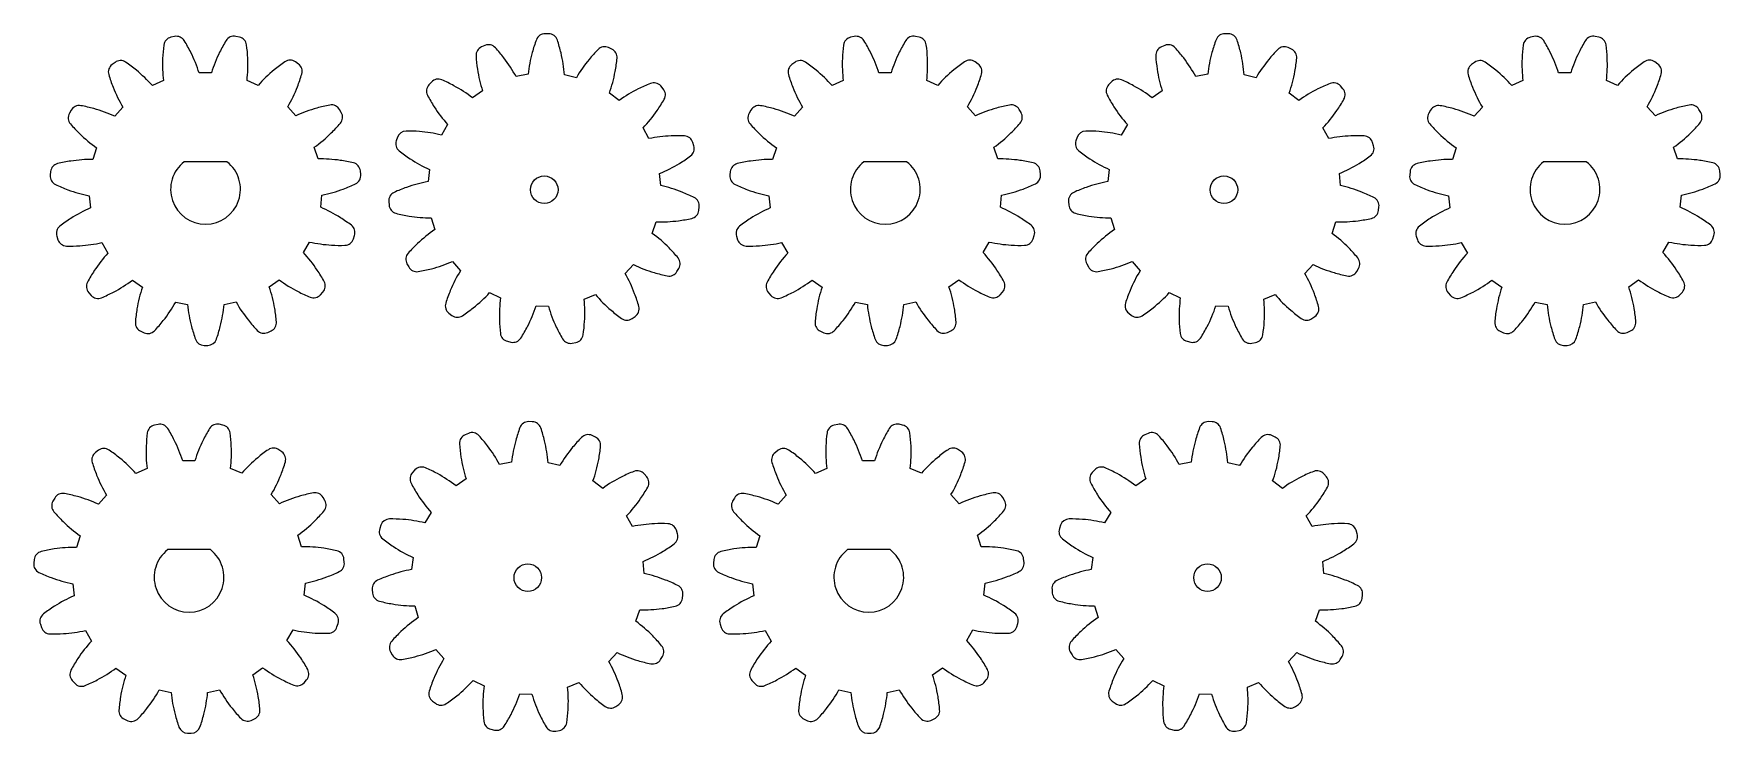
# Model space of a CAD drawing. Header units: millimetres. Extents: x 0 to 634, y 0 to 463.
# Drawn here: x 459 to 550.8, y 261.3 to 299.4 of the extents above; entities that cross this region are included whole.
import ezdxf

# ---------------------------------------------------------------- set-up
doc = ezdxf.new("R2010")
doc.units = ezdxf.units.MM
doc.header["$MEASUREMENT"] = 0
doc.layers.get('0').update_dxf_attribs({"linetype": 'CONTINUOUS', "lineweight": 0})

msp = doc.modelspace()

# ---------------------------------------------------------------- linework, layer by layer
for p, q in [((469.50814, 292.40311), (467.18732, 292.40311)), ((506.50814, 292.40311), (504.18732, 292.40311)), ((543.50814, 292.40311), (541.18732, 292.40311)), ((468.61202, 271.29268), (466.2912, 271.29268)), ((505.61202, 271.29268), (503.2912, 271.29268))]:
    msp.add_line(p, q)
for points in [[(491.89917, 296.36508, 0.04019967), (490.86147, 295.7388), (490.33118, 296.1383, 0.04019967), (490.64684, 297.30851, 0.021882), (490.74802, 298.02975, 0.31763085), (490.46155, 298.53067), (490.28089, 298.61488, 0.31763085), (489.71306, 298.51219, 0.021882), (489.22573, 297.97095, 0.04019967), (488.53247, 296.97675), (487.88553, 297.12602, 0.04019967), (487.69794, 298.32345, 0.021882), (487.49701, 299.02349, 0.31763085), (487.03157, 299.36459), (486.83228, 299.36804, 0.31763085), (486.3553, 299.04327, 0.021882), (486.13025, 298.35061, 0.04019967), (485.9013, 297.16038), (485.24959, 297.03361, 0.04019967), (484.59117, 298.05122, 0.021882), (484.12288, 298.60902, 0.31763085), (483.55894, 298.73131), (483.37548, 298.6534, 0.31763085), (483.07183, 298.16271, 0.021882), (483.14797, 297.43839, 0.04019967), (483.42292, 296.25795), (482.87911, 295.87706, 0.04019967), (481.86372, 296.53889, 0.021882), (481.20904, 296.85799, 0.31763085), (480.64412, 296.74033), (480.5082, 296.59454, 0.31763085), (480.43039, 296.02277, 0.021882), (480.79455, 295.39204, 0.04019967), (481.52586, 294.42548), (481.18399, 293.85634, 0.04019967), (479.98719, 294.04795, 0.021882), (479.25932, 294.07318, 0.31763085), (478.79109, 293.73592), (478.72623, 293.54745, 0.31763085), (478.88771, 292.99346, 0.021882), (479.47692, 292.56538, 0.04019967), (480.53814, 291.97984), (480.45732, 291.32085, 0.04019967), (479.28605, 291.00912, 0.021882), (478.61085, 290.73611, 0.31763085), (478.32028, 290.23757), (478.33767, 290.039, 0.31763085), (478.71052, 289.59859, 0.021882), (479.42291, 289.44717, 0.04019967), (480.63055, 289.34389), (480.82475, 288.709, 0.04019967), (479.88153, 287.94782, 0.021882), (479.37575, 287.42379, 0.31763085), (479.31307, 286.85016), (479.40973, 286.67584, 0.31763085), (479.92948, 286.42515, 0.021882), (480.64187, 286.57658, 0.04019967), (481.7871, 286.97342), (482.22275, 286.4724, 0.04019967), (481.67068, 285.39339, 0.021882), (481.42176, 284.70894, 0.31763085), (481.59782, 284.15941), (481.75702, 284.03948, 0.31763085), (482.3338, 284.02186, 0.021882), (482.92301, 284.44996, 0.04019967), (483.80782, 285.2783), (484.40959, 284.99779, 0.04019967), (484.34412, 283.78751, 0.021882), (484.39511, 283.061, 0.31763085), (484.77947, 282.63059), (484.97369, 282.58577, 0.31763085), (485.50776, 282.80428, 0.021882), (485.87191, 283.43501, 0.04019967), (486.34331, 284.55162), (487.00715, 284.54013, 0.04019967), (487.4396, 283.40786, 0.021882), (487.78169, 282.76489, 0.31763085), (488.30787, 282.52803), (488.50353, 282.56609, 0.31763085), (488.90256, 282.98293, 0.021882), (488.97868, 283.70724, 0.04019967), (488.95516, 284.91906), (489.56628, 285.17856, 0.04019967), (490.42188, 284.32008, 0.021882), (490.99591, 283.87183, 0.31763085), (491.57295, 283.86947), (491.73621, 283.98381, 0.31763085), (491.9312, 284.52692, 0.021882), (491.70613, 285.21957, 0.04019967), (491.19176, 286.31706), (491.64449, 286.80269, 0.04019967), (492.7753, 286.36643, 0.021882), (493.48202, 286.19042, 0.31763085), (494.01013, 286.42296), (494.11277, 286.59382, 0.31763085), (494.07, 287.16928, 0.021882), (493.58266, 287.71051, 0.04019967), (492.66637, 288.5039), (492.88244, 289.13169, 0.04019967), (494.09293, 289.19309, 0.021882), (494.81014, 289.31974, 0.31763085), (495.19801, 289.74698), (495.22228, 289.94482, 0.31763085), (494.94915, 290.45313, 0.021882), (494.2838, 290.74935, 0.04019967), (493.12403, 291.10146), (493.06608, 291.76286, 0.04019967), (494.14694, 292.31129, 0.021882), (494.75062, 292.71871, 0.31763085), (494.93119, 293.26678), (494.87289, 293.45738, 0.31763085), (494.41662, 293.81066, 0.021882), (493.68832, 293.81065, 0.04019967), (492.4856, 293.66059), (492.16364, 294.24124, 0.04019967), (492.92799, 295.18188, 0.021882), (493.31377, 295.79962, 0.31763085), (493.25581, 296.37375), (493.12502, 296.52416, 0.31763085), (492.56451, 296.66131, 0.021882)], [(528.89917, 296.36508, 0.04019967), (527.86147, 295.7388), (527.33118, 296.1383, 0.04019967), (527.64684, 297.30851, 0.021882), (527.74802, 298.02975, 0.31763085), (527.46155, 298.53067), (527.28089, 298.61488, 0.31763085), (526.71306, 298.51219, 0.021882), (526.22573, 297.97095, 0.04019967), (525.53247, 296.97675), (524.88553, 297.12602, 0.04019967), (524.69794, 298.32345, 0.021882), (524.49701, 299.02349, 0.31763085), (524.03157, 299.36459), (523.83228, 299.36804, 0.31763085), (523.3553, 299.04327, 0.021882), (523.13025, 298.35061, 0.04019967), (522.9013, 297.16038), (522.24959, 297.03361, 0.04019967), (521.59117, 298.05122, 0.021882), (521.12288, 298.60902, 0.31763085), (520.55894, 298.73131), (520.37548, 298.6534, 0.31763085), (520.07183, 298.16271, 0.021882), (520.14797, 297.43839, 0.04019967), (520.42292, 296.25795), (519.87911, 295.87706, 0.04019967), (518.86372, 296.53889, 0.021882), (518.20904, 296.85799, 0.31763085), (517.64412, 296.74033), (517.5082, 296.59454, 0.31763085), (517.43039, 296.02277, 0.021882), (517.79455, 295.39204, 0.04019967), (518.52586, 294.42548), (518.18399, 293.85634, 0.04019967), (516.98719, 294.04795, 0.021882), (516.25932, 294.07318, 0.31763085), (515.79109, 293.73592), (515.72623, 293.54745, 0.31763085), (515.88771, 292.99346, 0.021882), (516.47692, 292.56538, 0.04019967), (517.53814, 291.97984), (517.45732, 291.32085, 0.04019967), (516.28605, 291.00912, 0.021882), (515.61085, 290.73611, 0.31763085), (515.32028, 290.23757), (515.33767, 290.039, 0.31763085), (515.71052, 289.59859, 0.021882), (516.42291, 289.44717, 0.04019967), (517.63055, 289.34389), (517.82475, 288.709, 0.04019967), (516.88153, 287.94782, 0.021882), (516.37575, 287.42379, 0.31763085), (516.31307, 286.85016), (516.40973, 286.67584, 0.31763085), (516.92948, 286.42515, 0.021882), (517.64187, 286.57658, 0.04019967), (518.7871, 286.97342), (519.22275, 286.4724, 0.04019967), (518.67068, 285.39339, 0.021882), (518.42176, 284.70894, 0.31763085), (518.59782, 284.15941), (518.75702, 284.03948, 0.31763085), (519.3338, 284.02186, 0.021882), (519.92301, 284.44996, 0.04019967), (520.80782, 285.2783), (521.40959, 284.99779, 0.04019967), (521.34412, 283.78751, 0.021882), (521.39511, 283.061, 0.31763085), (521.77947, 282.63059), (521.97369, 282.58577, 0.31763085), (522.50776, 282.80428, 0.021882), (522.87191, 283.43501, 0.04019967), (523.34331, 284.55162), (524.00715, 284.54013, 0.04019967), (524.4396, 283.40786, 0.021882), (524.78169, 282.76489, 0.31763085), (525.30787, 282.52803), (525.50353, 282.56609, 0.31763085), (525.90256, 282.98293, 0.021882), (525.97868, 283.70724, 0.04019967), (525.95516, 284.91906), (526.56628, 285.17856, 0.04019967), (527.42188, 284.32008, 0.021882), (527.99591, 283.87183, 0.31763085), (528.57295, 283.86947), (528.73621, 283.98381, 0.31763085), (528.9312, 284.52692, 0.021882), (528.70613, 285.21957, 0.04019967), (528.19176, 286.31706), (528.64449, 286.80269, 0.04019967), (529.7753, 286.36643, 0.021882), (530.48202, 286.19042, 0.31763085), (531.01013, 286.42296), (531.11277, 286.59382, 0.31763085), (531.07, 287.16928, 0.021882), (530.58266, 287.71051, 0.04019967), (529.66637, 288.5039), (529.88244, 289.13169, 0.04019967), (531.09293, 289.19309, 0.021882), (531.81014, 289.31974, 0.31763085), (532.19801, 289.74698), (532.22228, 289.94482, 0.31763085), (531.94915, 290.45313, 0.021882), (531.2838, 290.74935, 0.04019967), (530.12403, 291.10146), (530.06608, 291.76286, 0.04019967), (531.14694, 292.31129, 0.021882), (531.75062, 292.71871, 0.31763085), (531.93119, 293.26678), (531.87289, 293.45738, 0.31763085), (531.41662, 293.81066, 0.021882), (530.68832, 293.81065, 0.04019967), (529.4856, 293.66059), (529.16364, 294.24124, 0.04019967), (529.92799, 295.18188, 0.021882), (530.31377, 295.79962, 0.31763085), (530.25581, 296.37375), (530.12502, 296.52416, 0.31763085), (529.56451, 296.66131, 0.021882)], [(461.50405, 287.8304, 0.04019967), (462.70354, 288.00436), (463.037, 287.43024, 0.04019967), (462.29153, 286.47456, 0.021882), (461.91811, 285.84927, 0.31763085), (461.98749, 285.27641), (462.12125, 285.12863, 0.31763085), (462.68437, 285.00266, 0.021882), (463.34368, 285.31208, 0.04019967), (464.36871, 285.95889), (464.90686, 285.57003, 0.04019967), (464.61454, 284.39376, 0.021882), (464.52774, 283.67065, 0.31763085), (464.82413, 283.17553), (465.00643, 283.09493, 0.31763085), (465.5721, 283.2089, 0.021882), (466.04856, 283.75974, 0.04019967), (466.72189, 284.76754), (467.37167, 284.63118, 0.04019967), (467.58306, 283.43771, 0.021882), (467.79789, 282.74181, 0.31763085), (468.27002, 282.41005), (468.46935, 282.41057, 0.31763085), (468.93976, 282.74476, 0.021882), (469.15098, 283.44177, 0.04019967), (469.3562, 284.63631), (470.00526, 284.77603, 0.04019967), (470.6838, 283.77173, 0.021882), (471.1631, 283.22336, 0.31763085), (471.72936, 283.11232), (471.91124, 283.19386, 0.31763085), (472.20506, 283.69051, 0.021882), (472.11452, 284.41316, 0.04019967), (471.81612, 285.5879), (472.35225, 285.97954, 0.04019967), (473.38061, 285.33804, 0.021882), (474.04151, 285.03204, 0.31763085), (474.60398, 285.16092), (474.73697, 285.30939, 0.31763085), (474.80338, 285.8826, 0.021882), (474.42674, 286.50595, 0.04019967), (473.67634, 287.45776), (474.00681, 288.0336, 0.04019967), (475.20719, 287.86584, 0.021882), (475.93542, 287.8551, 0.31763085), (476.39684, 288.20161), (476.45794, 288.39134, 0.31763085), (476.28547, 288.94201, 0.021882), (475.68785, 289.35827, 0.04019967), (474.61518, 289.92258), (474.68288, 290.58305, 0.04019967), (475.84771, 290.91803, 0.021882), (476.51734, 291.20442, 0.31763085), (476.79793, 291.70865), (476.77658, 291.90683, 0.31763085), (476.39505, 292.33973, 0.021882), (475.67978, 292.47694, 0.04019967), (474.47033, 292.55616), (474.26353, 293.18707, 0.04019967), (475.19141, 293.96687, 0.021882), (475.68667, 294.50086, 0.31763085), (475.73791, 295.07563), (475.6378, 295.24799, 0.31763085), (475.11317, 295.48828, 0.021882), (474.40394, 295.3227, 0.04019967), (473.26683, 294.90315), (472.82129, 295.3954, 0.04019967), (473.35178, 296.48518, 0.021882), (473.58702, 297.17445, 0.31763085), (473.40006, 297.72036), (473.2385, 297.8371, 0.31763085), (472.66149, 297.84324, 0.021882), (472.08092, 297.4035, 0.04019967), (471.21277, 296.55772), (470.60553, 296.82619, 0.04019967), (470.6469, 298.03753, 0.021882), (470.58146, 298.76289, 0.31763085), (470.18861, 299.18556), (469.99354, 299.2265, 0.31763085), (469.46392, 298.99741, 0.021882), (469.1124, 298.35955, 0.04019967), (468.66331, 297.23378), (467.99938, 297.23206, 0.04019967), (467.54448, 298.35549, 0.021882), (467.18966, 298.99153, 0.31763085), (466.65886, 299.21787), (466.464, 299.17593, 0.31763085), (466.07335, 298.75123, 0.021882), (466.01166, 298.02554, 0.04019967), (466.05929, 296.81443), (465.45346, 296.54282, 0.04019967), (464.58094, 297.3841, 0.021882), (463.99811, 297.82083, 0.31763085), (463.42113, 297.81171), (463.26018, 297.69414, 0.31763085), (463.07604, 297.14726, 0.021882), (463.31485, 296.45922, 0.04019967), (463.85097, 295.37219), (463.40799, 294.87765, 0.04019967), (462.26872, 295.29131, 0.021882), (461.55864, 295.45322, 0.31763085), (461.03526, 295.21022), (460.93604, 295.03734, 0.31763085), (460.99026, 294.46285, 0.021882), (461.48827, 293.93142, 0.04019967), (462.42017, 293.15644), (462.21664, 292.52447, 0.04019967), (461.00762, 292.43899, 0.021882), (460.29307, 292.29809, 0.31763085), (459.91377, 291.86321), (459.89345, 291.66493, 0.31763085), (460.17665, 291.16215, 0.021882), (460.84776, 290.87923, 0.04019967), (462.0143, 290.55028), (462.08541, 289.89017, 0.04019967), (461.01568, 289.32032, 0.021882), (460.42022, 288.90097, 0.31763085), (460.2506, 288.34942), (460.31268, 288.16001, 0.31763085), (460.77589, 287.81589, 0.021882)], [(498.50405, 287.8304, 0.04019967), (499.70354, 288.00436), (500.037, 287.43024, 0.04019967), (499.29153, 286.47456, 0.021882), (498.91811, 285.84927, 0.31763085), (498.98749, 285.27641), (499.12125, 285.12863, 0.31763085), (499.68437, 285.00266, 0.021882), (500.34368, 285.31208, 0.04019967), (501.36871, 285.95889), (501.90686, 285.57003, 0.04019967), (501.61454, 284.39376, 0.021882), (501.52774, 283.67065, 0.31763085), (501.82413, 283.17553), (502.00643, 283.09493, 0.31763085), (502.5721, 283.2089, 0.021882), (503.04856, 283.75974, 0.04019967), (503.72189, 284.76754), (504.37167, 284.63118, 0.04019967), (504.58306, 283.43771, 0.021882), (504.79789, 282.74181, 0.31763085), (505.27002, 282.41005), (505.46935, 282.41057, 0.31763085), (505.93976, 282.74476, 0.021882), (506.15098, 283.44177, 0.04019967), (506.3562, 284.63631), (507.00526, 284.77603, 0.04019967), (507.6838, 283.77173, 0.021882), (508.1631, 283.22336, 0.31763085), (508.72936, 283.11232), (508.91124, 283.19386, 0.31763085), (509.20506, 283.69051, 0.021882), (509.11452, 284.41316, 0.04019967), (508.81612, 285.5879), (509.35225, 285.97954, 0.04019967), (510.38061, 285.33804, 0.021882), (511.04151, 285.03204, 0.31763085), (511.60398, 285.16092), (511.73697, 285.30939, 0.31763085), (511.80338, 285.8826, 0.021882), (511.42674, 286.50595, 0.04019967), (510.67634, 287.45776), (511.00681, 288.0336, 0.04019967), (512.20719, 287.86584, 0.021882), (512.93542, 287.8551, 0.31763085), (513.39684, 288.20161), (513.45794, 288.39134, 0.31763085), (513.28547, 288.94201, 0.021882), (512.68785, 289.35827, 0.04019967), (511.61518, 289.92258), (511.68288, 290.58305, 0.04019967), (512.84771, 290.91803, 0.021882), (513.51734, 291.20442, 0.31763085), (513.79793, 291.70865), (513.77658, 291.90683, 0.31763085), (513.39505, 292.33973, 0.021882), (512.67978, 292.47694, 0.04019967), (511.47033, 292.55616), (511.26353, 293.18707, 0.04019967), (512.19141, 293.96687, 0.021882), (512.68667, 294.50086, 0.31763085), (512.73791, 295.07563), (512.6378, 295.24799, 0.31763085), (512.11317, 295.48828, 0.021882), (511.40394, 295.3227, 0.04019967), (510.26683, 294.90315), (509.82129, 295.3954, 0.04019967), (510.35178, 296.48518, 0.021882), (510.58702, 297.17445, 0.31763085), (510.40006, 297.72036), (510.2385, 297.8371, 0.31763085), (509.66149, 297.84324, 0.021882), (509.08092, 297.4035, 0.04019967), (508.21277, 296.55772), (507.60553, 296.82619, 0.04019967), (507.6469, 298.03753, 0.021882), (507.58146, 298.76289, 0.31763085), (507.18861, 299.18556), (506.99354, 299.2265, 0.31763085), (506.46392, 298.99741, 0.021882), (506.1124, 298.35955, 0.04019967), (505.66331, 297.23378), (504.99938, 297.23206, 0.04019967), (504.54448, 298.35549, 0.021882), (504.18966, 298.99153, 0.31763085), (503.65886, 299.21787), (503.464, 299.17593, 0.31763085), (503.07335, 298.75123, 0.021882), (503.01166, 298.02554, 0.04019967), (503.05929, 296.81443), (502.45346, 296.54282, 0.04019967), (501.58094, 297.3841, 0.021882), (500.99811, 297.82083, 0.31763085), (500.42113, 297.81171), (500.26018, 297.69414, 0.31763085), (500.07604, 297.14726, 0.021882), (500.31485, 296.45922, 0.04019967), (500.85097, 295.37219), (500.40799, 294.87765, 0.04019967), (499.26872, 295.29131, 0.021882), (498.55864, 295.45322, 0.31763085), (498.03526, 295.21022), (497.93604, 295.03734, 0.31763085), (497.99026, 294.46285, 0.021882), (498.48827, 293.93142, 0.04019967), (499.42017, 293.15644), (499.21664, 292.52447, 0.04019967), (498.00762, 292.43899, 0.021882), (497.29307, 292.29809, 0.31763085), (496.91377, 291.86321), (496.89345, 291.66493, 0.31763085), (497.17665, 291.16215, 0.021882), (497.84776, 290.87923, 0.04019967), (499.0143, 290.55028), (499.08541, 289.89017, 0.04019967), (498.01568, 289.32032, 0.021882), (497.42022, 288.90097, 0.31763085), (497.2506, 288.34942), (497.31268, 288.16001, 0.31763085), (497.77589, 287.81589, 0.021882)], [(535.50405, 287.8304, 0.04019967), (536.70354, 288.00436), (537.037, 287.43024, 0.04019967), (536.29153, 286.47456, 0.021882), (535.91811, 285.84927, 0.31763085), (535.98749, 285.27641), (536.12125, 285.12863, 0.31763085), (536.68437, 285.00266, 0.021882), (537.34368, 285.31208, 0.04019967), (538.36871, 285.95889), (538.90686, 285.57003, 0.04019967), (538.61454, 284.39376, 0.021882), (538.52774, 283.67065, 0.31763085), (538.82413, 283.17553), (539.00643, 283.09493, 0.31763085), (539.5721, 283.2089, 0.021882), (540.04856, 283.75974, 0.04019967), (540.72189, 284.76754), (541.37167, 284.63118, 0.04019967), (541.58306, 283.43771, 0.021882), (541.79789, 282.74181, 0.31763085), (542.27002, 282.41005), (542.46935, 282.41057, 0.31763085), (542.93976, 282.74476, 0.021882), (543.15098, 283.44177, 0.04019967), (543.3562, 284.63631), (544.00526, 284.77603, 0.04019967), (544.6838, 283.77173, 0.021882), (545.1631, 283.22336, 0.31763085), (545.72936, 283.11232), (545.91124, 283.19386, 0.31763085), (546.20506, 283.69051, 0.021882), (546.11452, 284.41316, 0.04019967), (545.81612, 285.5879), (546.35225, 285.97954, 0.04019967), (547.38061, 285.33804, 0.021882), (548.04151, 285.03204, 0.31763085), (548.60398, 285.16092), (548.73697, 285.30939, 0.31763085), (548.80338, 285.8826, 0.021882), (548.42674, 286.50595, 0.04019967), (547.67634, 287.45776), (548.00681, 288.0336, 0.04019967), (549.20719, 287.86584, 0.021882), (549.93542, 287.8551, 0.31763085), (550.39684, 288.20161), (550.45794, 288.39134, 0.31763085), (550.28547, 288.94201, 0.021882), (549.68785, 289.35827, 0.04019967), (548.61518, 289.92258), (548.68288, 290.58305, 0.04019967), (549.84771, 290.91803, 0.021882), (550.51734, 291.20442, 0.31763085), (550.79793, 291.70865), (550.77658, 291.90683, 0.31763085), (550.39505, 292.33973, 0.021882), (549.67978, 292.47694, 0.04019967), (548.47033, 292.55616), (548.26353, 293.18707, 0.04019967), (549.19141, 293.96687, 0.021882), (549.68667, 294.50086, 0.31763085), (549.73791, 295.07563), (549.6378, 295.24799, 0.31763085), (549.11317, 295.48828, 0.021882), (548.40394, 295.3227, 0.04019967), (547.26683, 294.90315), (546.82129, 295.3954, 0.04019967), (547.35178, 296.48518, 0.021882), (547.58702, 297.17445, 0.31763085), (547.40006, 297.72036), (547.2385, 297.8371, 0.31763085), (546.66149, 297.84324, 0.021882), (546.08092, 297.4035, 0.04019967), (545.21277, 296.55772), (544.60553, 296.82619, 0.04019967), (544.6469, 298.03753, 0.021882), (544.58146, 298.76289, 0.31763085), (544.18861, 299.18556), (543.99354, 299.2265, 0.31763085), (543.46392, 298.99741, 0.021882), (543.1124, 298.35955, 0.04019967), (542.66331, 297.23378), (541.99938, 297.23206, 0.04019967), (541.54448, 298.35549, 0.021882), (541.18966, 298.99153, 0.31763085), (540.65886, 299.21787), (540.464, 299.17593, 0.31763085), (540.07335, 298.75123, 0.021882), (540.01166, 298.02554, 0.04019967), (540.05929, 296.81443), (539.45346, 296.54282, 0.04019967), (538.58094, 297.3841, 0.021882), (537.99811, 297.82083, 0.31763085), (537.42113, 297.81171), (537.26018, 297.69414, 0.31763085), (537.07604, 297.14726, 0.021882), (537.31485, 296.45922, 0.04019967), (537.85097, 295.37219), (537.40799, 294.87765, 0.04019967), (536.26872, 295.29131, 0.021882), (535.55864, 295.45322, 0.31763085), (535.03526, 295.21022), (534.93604, 295.03734, 0.31763085), (534.99026, 294.46285, 0.021882), (535.48827, 293.93142, 0.04019967), (536.42017, 293.15644), (536.21664, 292.52447, 0.04019967), (535.00762, 292.43899, 0.021882), (534.29307, 292.29809, 0.31763085), (533.91377, 291.86321), (533.89345, 291.66493, 0.31763085), (534.17665, 291.16215, 0.021882), (534.84776, 290.87923, 0.04019967), (536.0143, 290.55028), (536.08541, 289.89017, 0.04019967), (535.01568, 289.32032, 0.021882), (534.42022, 288.90097, 0.31763085), (534.2506, 288.34942), (534.31268, 288.16001, 0.31763085), (534.77589, 287.81589, 0.021882)], [(491.00305, 275.25465, 0.04019967), (489.96535, 274.62838), (489.43506, 275.02787, 0.04019967), (489.75072, 276.19808, 0.021882), (489.8519, 276.91933, 0.31763085), (489.56543, 277.42024), (489.38477, 277.50446, 0.31763085), (488.81694, 277.40177, 0.021882), (488.32961, 276.86053, 0.04019967), (487.63635, 275.86633), (486.98941, 276.01559, 0.04019967), (486.80182, 277.21303, 0.021882), (486.60089, 277.91307, 0.31763085), (486.13545, 278.25416), (485.93616, 278.25761, 0.31763085), (485.45918, 277.93284, 0.021882), (485.23413, 277.24018, 0.04019967), (485.00518, 276.04996), (484.35346, 275.92319, 0.04019967), (483.69505, 276.9408, 0.021882), (483.22676, 277.49859, 0.31763085), (482.66282, 277.62088), (482.47935, 277.54297, 0.31763085), (482.17571, 277.05228, 0.021882), (482.25185, 276.32796, 0.04019967), (482.5268, 275.14752), (481.98299, 274.76663, 0.04019967), (480.9676, 275.42847, 0.021882), (480.31292, 275.74756, 0.31763085), (479.748, 275.62991), (479.61208, 275.48411, 0.31763085), (479.53427, 274.91234, 0.021882), (479.89843, 274.28161, 0.04019967), (480.62974, 273.31506), (480.28787, 272.74591, 0.04019967), (479.09107, 272.93753, 0.021882), (478.3632, 272.96276, 0.31763085), (477.89497, 272.6255), (477.8301, 272.43703, 0.31763085), (477.99158, 271.88304, 0.021882), (478.5808, 271.45495, 0.04019967), (479.64202, 270.86942), (479.5612, 270.21042, 0.04019967), (478.38993, 269.89869, 0.021882), (477.71473, 269.62569, 0.31763085), (477.42415, 269.12714), (477.44155, 268.92858, 0.31763085), (477.8144, 268.48816, 0.021882), (478.52679, 268.33675, 0.04019967), (479.73443, 268.23347), (479.92863, 267.59857, 0.04019967), (478.98541, 266.83739, 0.021882), (478.47962, 266.31336, 0.31763085), (478.41695, 265.73973), (478.51361, 265.56541, 0.31763085), (479.03335, 265.31472, 0.021882), (479.74574, 265.46616, 0.04019967), (480.89098, 265.86299), (481.32663, 265.36197, 0.04019967), (480.77456, 264.28296, 0.021882), (480.52564, 263.59852, 0.31763085), (480.7017, 263.04899), (480.8609, 262.92905, 0.31763085), (481.43768, 262.91144, 0.021882), (482.02689, 263.33953, 0.04019967), (482.9117, 264.16787), (483.51347, 263.88736, 0.04019967), (483.448, 262.67709, 0.021882), (483.49899, 261.95057, 0.31763085), (483.88335, 261.52016), (484.07757, 261.47535, 0.31763085), (484.61164, 261.69385, 0.021882), (484.97579, 262.32459, 0.04019967), (485.44719, 263.4412), (486.11103, 263.4297, 0.04019967), (486.54348, 262.29743, 0.021882), (486.88557, 261.65447, 0.31763085), (487.41175, 261.4176), (487.60741, 261.45566, 0.31763085), (488.00644, 261.8725, 0.021882), (488.08256, 262.59682, 0.04019967), (488.05904, 263.80863), (488.67016, 264.06813, 0.04019967), (489.52576, 263.20965, 0.021882), (490.09979, 262.76141, 0.31763085), (490.67683, 262.75904), (490.84009, 262.87339, 0.31763085), (491.03508, 263.41649, 0.021882), (490.81001, 264.10915, 0.04019967), (490.29564, 265.20663), (490.74837, 265.69226, 0.04019967), (491.87918, 265.256, 0.021882), (492.5859, 265.07999, 0.31763085), (493.11401, 265.31253), (493.21665, 265.4834, 0.31763085), (493.17388, 266.05885, 0.021882), (492.68654, 266.60009, 0.04019967), (491.77025, 267.39347), (491.98632, 268.02126, 0.04019967), (493.19681, 268.08266, 0.021882), (493.91402, 268.20931, 0.31763085), (494.30189, 268.63655), (494.32616, 268.83439, 0.31763085), (494.05302, 269.3427, 0.021882), (493.38768, 269.63892, 0.04019967), (492.22791, 269.99103), (492.16996, 270.65243, 0.04019967), (493.25082, 271.20087, 0.021882), (493.8545, 271.60829, 0.31763085), (494.03507, 272.15635), (493.97677, 272.34696, 0.31763085), (493.5205, 272.70023, 0.021882), (492.7922, 272.70022, 0.04019967), (491.58948, 272.55016), (491.26752, 273.13081, 0.04019967), (492.03186, 274.07146, 0.021882), (492.41765, 274.6892, 0.31763085), (492.35969, 275.26332), (492.2289, 275.41374, 0.31763085), (491.66839, 275.55089, 0.021882)], [(528.00305, 275.25465, 0.04019967), (526.96535, 274.62838), (526.43506, 275.02787, 0.04019967), (526.75072, 276.19808, 0.021882), (526.8519, 276.91933, 0.31763085), (526.56543, 277.42024), (526.38477, 277.50446, 0.31763085), (525.81694, 277.40177, 0.021882), (525.32961, 276.86053, 0.04019967), (524.63635, 275.86633), (523.98941, 276.01559, 0.04019967), (523.80182, 277.21303, 0.021882), (523.60089, 277.91307, 0.31763085), (523.13545, 278.25416), (522.93616, 278.25761, 0.31763085), (522.45918, 277.93284, 0.021882), (522.23413, 277.24018, 0.04019967), (522.00518, 276.04996), (521.35346, 275.92319, 0.04019967), (520.69505, 276.9408, 0.021882), (520.22676, 277.49859, 0.31763085), (519.66282, 277.62088), (519.47935, 277.54297, 0.31763085), (519.17571, 277.05228, 0.021882), (519.25185, 276.32796, 0.04019967), (519.5268, 275.14752), (518.98299, 274.76663, 0.04019967), (517.9676, 275.42847, 0.021882), (517.31292, 275.74756, 0.31763085), (516.748, 275.62991), (516.61208, 275.48411, 0.31763085), (516.53427, 274.91234, 0.021882), (516.89843, 274.28161, 0.04019967), (517.62974, 273.31506), (517.28787, 272.74591, 0.04019967), (516.09107, 272.93753, 0.021882), (515.3632, 272.96276, 0.31763085), (514.89497, 272.6255), (514.8301, 272.43703, 0.31763085), (514.99158, 271.88304, 0.021882), (515.5808, 271.45495, 0.04019967), (516.64202, 270.86942), (516.5612, 270.21042, 0.04019967), (515.38993, 269.89869, 0.021882), (514.71473, 269.62569, 0.31763085), (514.42415, 269.12714), (514.44155, 268.92858, 0.31763085), (514.8144, 268.48816, 0.021882), (515.52679, 268.33675, 0.04019967), (516.73443, 268.23347), (516.92863, 267.59857, 0.04019967), (515.98541, 266.83739, 0.021882), (515.47962, 266.31336, 0.31763085), (515.41695, 265.73973), (515.51361, 265.56541, 0.31763085), (516.03335, 265.31472, 0.021882), (516.74574, 265.46616, 0.04019967), (517.89098, 265.86299), (518.32663, 265.36197, 0.04019967), (517.77456, 264.28296, 0.021882), (517.52564, 263.59852, 0.31763085), (517.7017, 263.04899), (517.8609, 262.92905, 0.31763085), (518.43768, 262.91144, 0.021882), (519.02689, 263.33953, 0.04019967), (519.9117, 264.16787), (520.51347, 263.88736, 0.04019967), (520.448, 262.67709, 0.021882), (520.49899, 261.95057, 0.31763085), (520.88335, 261.52016), (521.07757, 261.47535, 0.31763085), (521.61164, 261.69385, 0.021882), (521.97579, 262.32459, 0.04019967), (522.44719, 263.4412), (523.11103, 263.4297, 0.04019967), (523.54348, 262.29743, 0.021882), (523.88557, 261.65447, 0.31763085), (524.41175, 261.4176), (524.60741, 261.45566, 0.31763085), (525.00644, 261.8725, 0.021882), (525.08256, 262.59682, 0.04019967), (525.05904, 263.80863), (525.67016, 264.06813, 0.04019967), (526.52576, 263.20965, 0.021882), (527.09979, 262.76141, 0.31763085), (527.67683, 262.75904), (527.84009, 262.87339, 0.31763085), (528.03508, 263.41649, 0.021882), (527.81001, 264.10915, 0.04019967), (527.29564, 265.20663), (527.74837, 265.69226, 0.04019967), (528.87918, 265.256, 0.021882), (529.5859, 265.07999, 0.31763085), (530.11401, 265.31253), (530.21665, 265.4834, 0.31763085), (530.17388, 266.05885, 0.021882), (529.68654, 266.60009, 0.04019967), (528.77025, 267.39347), (528.98632, 268.02126, 0.04019967), (530.19681, 268.08266, 0.021882), (530.91402, 268.20931, 0.31763085), (531.30189, 268.63655), (531.32616, 268.83439, 0.31763085), (531.05302, 269.3427, 0.021882), (530.38768, 269.63892, 0.04019967), (529.22791, 269.99103), (529.16996, 270.65243, 0.04019967), (530.25082, 271.20087, 0.021882), (530.8545, 271.60829, 0.31763085), (531.03507, 272.15635), (530.97677, 272.34696, 0.31763085), (530.5205, 272.70023, 0.021882), (529.7922, 272.70022, 0.04019967), (528.58948, 272.55016), (528.26752, 273.13081, 0.04019967), (529.03186, 274.07146, 0.021882), (529.41765, 274.6892, 0.31763085), (529.35969, 275.26332), (529.2289, 275.41374, 0.31763085), (528.66839, 275.55089, 0.021882)], [(460.60793, 266.71997, 0.04019967), (461.80742, 266.89394), (462.14088, 266.31981, 0.04019967), (461.3954, 265.36414, 0.021882), (461.02199, 264.73884, 0.31763085), (461.09137, 264.16598), (461.22513, 264.0182, 0.31763085), (461.78825, 263.89224, 0.021882), (462.44756, 264.20166, 0.04019967), (463.47259, 264.84846), (464.01074, 264.4596, 0.04019967), (463.71842, 263.28334, 0.021882), (463.63162, 262.56022, 0.31763085), (463.928, 262.06511), (464.1103, 261.98451, 0.31763085), (464.67598, 262.09848, 0.021882), (465.15244, 262.64931, 0.04019967), (465.82577, 263.65711), (466.47555, 263.52075, 0.04019967), (466.68694, 262.32729, 0.021882), (466.90176, 261.63138, 0.31763085), (467.3739, 261.29963), (467.57323, 261.30014, 0.31763085), (468.04364, 261.63434, 0.021882), (468.25486, 262.33134, 0.04019967), (468.46007, 263.52589), (469.10914, 263.6656, 0.04019967), (469.78768, 262.6613, 0.021882), (470.26698, 262.11294, 0.31763085), (470.83324, 262.0019), (471.01512, 262.08344, 0.31763085), (471.30894, 262.58008, 0.021882), (471.2184, 263.30274, 0.04019967), (470.92, 264.47747), (471.45613, 264.86911, 0.04019967), (472.48449, 264.22762, 0.021882), (473.14539, 263.92161, 0.31763085), (473.70786, 264.05049), (473.84085, 264.19896, 0.31763085), (473.90726, 264.77217, 0.021882), (473.53062, 265.39552, 0.04019967), (472.78021, 266.34733), (473.11069, 266.92317, 0.04019967), (474.31107, 266.75541, 0.021882), (475.0393, 266.74468, 0.31763085), (475.50072, 267.09119), (475.56182, 267.28091, 0.31763085), (475.38935, 267.83158, 0.021882), (474.79173, 268.24785, 0.04019967), (473.71906, 268.81215), (473.78675, 269.47262, 0.04019967), (474.95158, 269.8076, 0.021882), (475.62122, 270.09399, 0.31763085), (475.90181, 270.59822), (475.88046, 270.7964, 0.31763085), (475.49892, 271.22931, 0.021882), (474.78366, 271.36651, 0.04019967), (473.57421, 271.44574), (473.36741, 272.07664, 0.04019967), (474.29529, 272.85644, 0.021882), (474.79055, 273.39044, 0.31763085), (474.84179, 273.9652), (474.74168, 274.13756, 0.31763085), (474.21705, 274.37785, 0.021882), (473.50781, 274.21227, 0.04019967), (472.37071, 273.79272), (471.92517, 274.28497, 0.04019967), (472.45566, 275.37475, 0.021882), (472.6909, 276.06402, 0.31763085), (472.50394, 276.60994), (472.34238, 276.72668, 0.31763085), (471.76537, 276.73281, 0.021882), (471.1848, 276.29307, 0.04019967), (470.31664, 275.44729), (469.70941, 275.71577, 0.04019967), (469.75078, 276.9271, 0.021882), (469.68534, 277.65246, 0.31763085), (469.29249, 278.07513), (469.09742, 278.11607, 0.31763085), (468.5678, 277.88698, 0.021882), (468.21628, 277.24912, 0.04019967), (467.76719, 276.12335), (467.10326, 276.12163, 0.04019967), (466.64836, 277.24507, 0.021882), (466.29354, 277.8811, 0.31763085), (465.76274, 278.10745), (465.56788, 278.0655, 0.31763085), (465.17723, 277.6408, 0.021882), (465.11554, 276.91511, 0.04019967), (465.16317, 275.70401), (464.55734, 275.43239, 0.04019967), (463.68482, 276.27367, 0.021882), (463.10199, 276.7104, 0.31763085), (462.52501, 276.70129), (462.36406, 276.58371, 0.31763085), (462.17992, 276.03683, 0.021882), (462.41873, 275.34879, 0.04019967), (462.95485, 274.26177), (462.51186, 273.76722, 0.04019967), (461.3726, 274.18089, 0.021882), (460.66252, 274.3428, 0.31763085), (460.13914, 274.09979), (460.03992, 273.92692, 0.31763085), (460.09414, 273.35242, 0.021882), (460.59215, 272.821, 0.04019967), (461.52405, 272.04601), (461.32052, 271.41404, 0.04019967), (460.11149, 271.32856, 0.021882), (459.39695, 271.18766, 0.31763085), (459.01765, 270.75278), (458.99733, 270.5545, 0.31763085), (459.28053, 270.05173, 0.021882), (459.95163, 269.76881, 0.04019967), (461.11818, 269.43986), (461.18929, 268.77974, 0.04019967), (460.11956, 268.2099, 0.021882), (459.5241, 267.79054, 0.31763085), (459.35448, 267.23899), (459.41656, 267.04959, 0.31763085), (459.87977, 266.70547, 0.021882)], [(497.60793, 266.71997, 0.04019967), (498.80742, 266.89394), (499.14088, 266.31981, 0.04019967), (498.3954, 265.36414, 0.021882), (498.02199, 264.73884, 0.31763085), (498.09137, 264.16598), (498.22513, 264.0182, 0.31763085), (498.78825, 263.89224, 0.021882), (499.44756, 264.20166, 0.04019967), (500.47259, 264.84846), (501.01074, 264.4596, 0.04019967), (500.71842, 263.28334, 0.021882), (500.63162, 262.56022, 0.31763085), (500.928, 262.06511), (501.1103, 261.98451, 0.31763085), (501.67598, 262.09848, 0.021882), (502.15244, 262.64931, 0.04019967), (502.82577, 263.65711), (503.47555, 263.52075, 0.04019967), (503.68694, 262.32729, 0.021882), (503.90176, 261.63138, 0.31763085), (504.3739, 261.29963), (504.57323, 261.30014, 0.31763085), (505.04364, 261.63434, 0.021882), (505.25486, 262.33134, 0.04019967), (505.46007, 263.52589), (506.10914, 263.6656, 0.04019967), (506.78768, 262.6613, 0.021882), (507.26698, 262.11294, 0.31763085), (507.83324, 262.0019), (508.01512, 262.08344, 0.31763085), (508.30894, 262.58008, 0.021882), (508.2184, 263.30274, 0.04019967), (507.92, 264.47747), (508.45613, 264.86911, 0.04019967), (509.48449, 264.22762, 0.021882), (510.14539, 263.92161, 0.31763085), (510.70786, 264.05049), (510.84085, 264.19896, 0.31763085), (510.90726, 264.77217, 0.021882), (510.53062, 265.39552, 0.04019967), (509.78021, 266.34733), (510.11069, 266.92317, 0.04019967), (511.31107, 266.75541, 0.021882), (512.0393, 266.74468, 0.31763085), (512.50072, 267.09119), (512.56182, 267.28091, 0.31763085), (512.38935, 267.83158, 0.021882), (511.79173, 268.24785, 0.04019967), (510.71906, 268.81215), (510.78675, 269.47262, 0.04019967), (511.95158, 269.8076, 0.021882), (512.62122, 270.09399, 0.31763085), (512.90181, 270.59822), (512.88046, 270.7964, 0.31763085), (512.49892, 271.22931, 0.021882), (511.78366, 271.36651, 0.04019967), (510.57421, 271.44574), (510.36741, 272.07664, 0.04019967), (511.29529, 272.85644, 0.021882), (511.79055, 273.39044, 0.31763085), (511.84179, 273.9652), (511.74168, 274.13756, 0.31763085), (511.21705, 274.37785, 0.021882), (510.50781, 274.21227, 0.04019967), (509.37071, 273.79272), (508.92517, 274.28497, 0.04019967), (509.45566, 275.37475, 0.021882), (509.6909, 276.06402, 0.31763085), (509.50394, 276.60994), (509.34238, 276.72668, 0.31763085), (508.76537, 276.73281, 0.021882), (508.1848, 276.29307, 0.04019967), (507.31664, 275.44729), (506.70941, 275.71577, 0.04019967), (506.75078, 276.9271, 0.021882), (506.68534, 277.65246, 0.31763085), (506.29249, 278.07513), (506.09742, 278.11607, 0.31763085), (505.5678, 277.88698, 0.021882), (505.21628, 277.24912, 0.04019967), (504.76719, 276.12335), (504.10326, 276.12163, 0.04019967), (503.64836, 277.24507, 0.021882), (503.29354, 277.8811, 0.31763085), (502.76274, 278.10745), (502.56788, 278.0655, 0.31763085), (502.17723, 277.6408, 0.021882), (502.11554, 276.91511, 0.04019967), (502.16317, 275.70401), (501.55734, 275.43239, 0.04019967), (500.68482, 276.27367, 0.021882), (500.10199, 276.7104, 0.31763085), (499.52501, 276.70129), (499.36406, 276.58371, 0.31763085), (499.17992, 276.03683, 0.021882), (499.41873, 275.34879, 0.04019967), (499.95485, 274.26177), (499.51186, 273.76722, 0.04019967), (498.3726, 274.18089, 0.021882), (497.66252, 274.3428, 0.31763085), (497.13914, 274.09979), (497.03992, 273.92692, 0.31763085), (497.09414, 273.35242, 0.021882), (497.59215, 272.821, 0.04019967), (498.52405, 272.04601), (498.32052, 271.41404, 0.04019967), (497.11149, 271.32856, 0.021882), (496.39695, 271.18766, 0.31763085), (496.01765, 270.75278), (495.99733, 270.5545, 0.31763085), (496.28053, 270.05173, 0.021882), (496.95163, 269.76881, 0.04019967), (498.11818, 269.43986), (498.18929, 268.77974, 0.04019967), (497.11956, 268.2099, 0.021882), (496.5241, 267.79054, 0.31763085), (496.35448, 267.23899), (496.41656, 267.04959, 0.31763085), (496.87977, 266.70547, 0.021882)]]:
    msp.add_lwpolyline(points, format="xyb", close=True)
for centre in [(486.78493, 290.87923), (523.78493, 290.87923), (485.8888, 269.76881), (522.8888, 269.76881)]:
    msp.add_circle(centre, 0.75)
for centre in [(468.34773, 290.89863), (505.34773, 290.89863), (542.34773, 290.89863), (467.45161, 269.78821), (504.45161, 269.78821)]:
    msp.add_arc(centre, 1.9, 127.6431625, 52.3568375)

doc.saveas('drawing.dxf')
